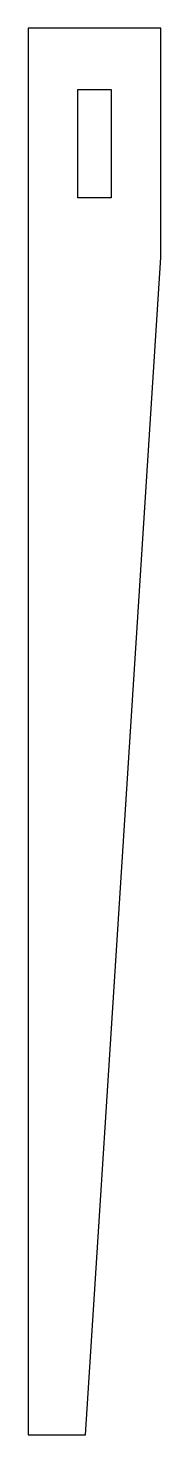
# Model space of a CAD drawing. Header units: metres. Extents: x -3.8 to 3.8, y -40.5 to 40.5.
import ezdxf

# ---------------------------------------------------------------- set-up
doc = ezdxf.new("R2010")
doc.units = ezdxf.units.M

msp = doc.modelspace()

# ---------------------------------------------------------------- linework, layer by layer
for p, q in [((3.81, 40.5), (-3.81, 40.5)), ((-3.81, 40.5), (-3.81, -40.5)), ((3.81, 27.284), (3.81, 40.5)), ((-0.949997, 30.725), (-0.949997, 36.975)), ((-0.949997, 36.975), (0.949997, 36.975)), ((0.949997, 36.975), (0.949997, 30.725)), ((0.949997, 30.725), (-0.949997, 30.725)), ((-0.517975, -40.5), (3.81, 27.284)), ((-3.81, -40.5), (-0.517975, -40.5))]:
    msp.add_line(p, q)

doc.saveas('drawing.dxf')
